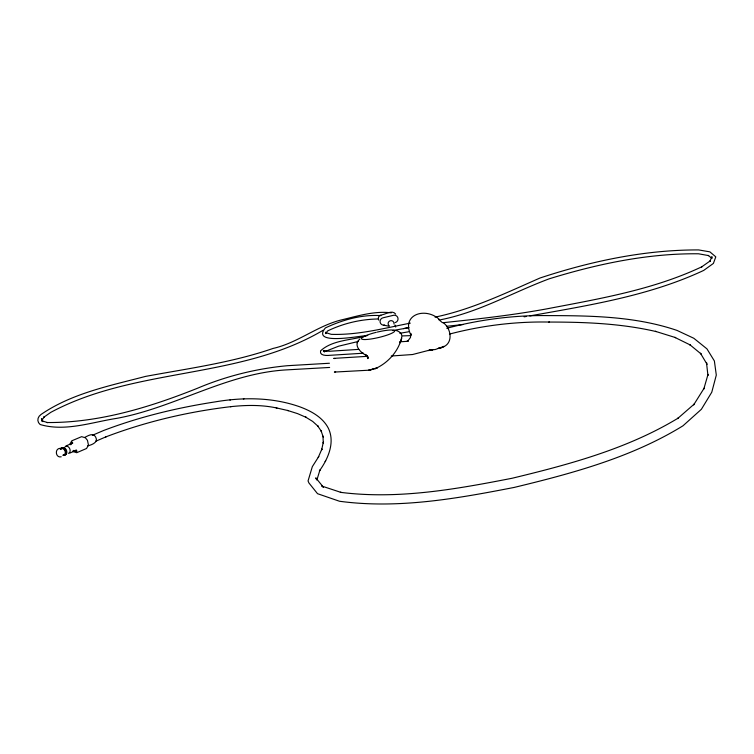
<?xml version="1.0" encoding="UTF-8"?>
<svg xmlns="http://www.w3.org/2000/svg" width="754" height="754" viewBox="0 0 754 754"><rect width="100%" height="100%" fill="white"/><g stroke="black" fill="none" stroke-linecap="round" stroke-linejoin="round"><path stroke-width="1.13" d="M335.624 371.779L334.38 372.071L368.744 370.214L377.339 367.801L374.663 368.904C387.961 363.287 399.234 350.676 401.891 336.369C402.052 333.174 398.762 331.204 396.057 330.45M69.896 444.229L71.781 440.817L81.63 436.66L85.428 437.82L87.464 440.345L88.454 445.096L86.55 448.489L76.729 452.702L72.931 451.514M70.81 444.794L71.724 442.711M703.755 389.205L708.025 374.37L707.931 375.417L706.47 362.457L706.658 363.456M316.944 479.77L319.95 469.996L319.404 470.892C328.084 458.903 335.464 442.221 328.113 427.772C322.354 417.122 311.138 411.062 300.186 406.962C272.882 397.188 243.306 397.075 214.975 401.92C177.03 407.782 139.462 416.83 103.552 430.525L92.384 435.284M400.11 342.844L401.759 338.197M359.922 338.998C352.42 344.927 361.1 353.428 367.283 355.831L365.256 354.427L368.301 358.056L367.217 355.945L367.707 358.593L367.99 356.868L367.547 357.764M709.825 261.591L711.908 256.652L712.002 258.151M357.302 342.721L357.603 342.118M357.839 341.628L358.131 341.044M71.074 443.682L72.29 442.127M325.153 461.608L325.69 460.741M704.132 388.197L693.661 404.889L694.293 404.021L677.573 418.593L678.374 417.989C627.582 448.828 569.477 464.407 512.192 478.234C455.802 489.252 397.895 499.676 340.346 492.315L341.336 492.513L321.76 486.047L323.494 487.31L315.766 477.819L316.595 479.808M41.574 420.666L44.477 416.604L43.751 417.282L50.763 412.363C135.739 366.878 239.8 379.667 323.136 330.243M710.051 261.138L710.4 260.761L701.578 266.963L701.974 266.718C653.171 289.809 599.317 298.801 546.678 308.886C512.249 315.21 477.461 319.083 442.673 322.74M72.205 443.559L72.78 443.041L66.079 445.906M325.568 351.307L338.621 346.19L358.235 341.468M95.57 441.326L106.06 436.792L105.513 437.009C145.842 421.627 188.217 411.675 231.054 406.632L230.554 406.679C245.993 405.03 261.685 404.691 276.944 408.037L276.143 407.848L288.358 410.638L287.519 410.44L297.594 413.635L306.284 417.433L305.493 417L312.674 421.42L318.292 426.491L317.613 425.822L321.553 431.542L321.063 430.704L323.24 437.084M69.868 453.06L76.55 450.166L75.08 450.449M87.728 445.868C91.715 444.869 98.774 442.372 95.664 437.056C93.373 432.117 87.775 435.953 84.561 437.48M77.04 451.09L76.163 451.429M61.225 456.792C54.995 458.357 54.297 446.632 61.8 448.564M440.459 319.781C479.026 312.222 512.909 292.326 549.242 278.801C597.507 263.928 647.846 253.25 698.524 253.787L708.656 255.606L708.204 255.399L711.795 258.207M435.049 317.132C472.023 309.442 505.84 292.967 540.09 277.981C591.136 261.148 644.755 249.753 698.647 249.923L709.863 251.855L715.8 256.85L713.397 263.429L703.699 270.413C649.09 295.983 588.742 305.323 529.845 315.898M449.422 334.097C482.042 325.53 515.736 321.374 549.487 322.062L548.846 322.062C584.812 322.015 621.06 323.438 656.225 331.581L655.405 331.326L675.688 337.641L674.821 337.377L690.476 345.078L689.674 344.559L701.088 353.956L700.428 353.211L707.111 364.38M446.773 328.263C480.044 319.498 514.388 315.04 548.827 315.606L549.468 315.606C592.276 315.662 636.14 316.492 677.073 330.441L693.812 338.273L706.95 348.866L714.377 360.959L716.3 375.087L711.776 392.212L701.39 409.281L682.992 425.793C631.532 457.471 572.437 473.361 514.209 487.423C456.886 498.592 397.961 509.139 339.498 501.25L317.528 493.691L308.886 482.918L308.056 480.929L312.335 466.641L318.772 456.538L318.235 457.414L321.939 448.96L321.656 449.931L323.306 442.183L323.296 443.192L322.985 436.132M410.299 323.136C384.257 328.226 357.999 335.238 331.27 334.342L325.558 332.571L326.237 333.268L325.69 332.184L325.841 333.607L327.49 330.987C343.221 323.381 360.987 319.149 378.489 318.98M407.848 341.213L406.774 341.458L408.31 340.704L407.678 341.185L410.496 337.481L410.789 333.485L411.118 334.729M367.735 335.417C352.542 340.346 332.778 339.517 320.544 350.883C319.196 355.794 326.887 355.7 329.837 355.313L363.588 353.202M403.513 328.631L408.951 327.481M392.589 330.563L408.103 327.83M399.865 333.287L408.64 331.779M524.105 316.812L526.396 316.454M364.531 335.888C360.44 335.737 310.431 345.803 325.398 327.915C342.457 319.856 362.005 314.343 381.006 315.634M446.472 326.312L462.994 324.55M410.949 335.624L402.693 335.898M229.923 400.044L230.422 399.997M243.353 398.941L243.976 398.894M399.479 341.845L407.245 341.326M358.744 349.375L329.677 351.26L323.296 350.733L324.682 351.204L324.484 351.666L324.05 350.978L324.286 351.977M367.424 356.331L333.72 358.386L334.993 358.565M391.269 356.011L412.589 354.521L429.837 350.063L435.341 349.507L443.965 346.34L442.381 347.292C453.71 343.466 451.288 328.433 443.107 322.524M329.423 363.249L287.66 365.69C256.746 368.489 226.134 376.114 197.548 388.225C149.848 407.301 98.783 422.975 47.012 422.532L47.53 422.579L41.734 420.76L42.987 421.674L41.593 418.668L41.866 419.667M329.639 367.452L287.887 369.809C227.557 372.712 175.644 407.367 117.172 418.281C92.139 422.089 65.296 431.967 40.151 424.53C36.597 421.656 37.361 416.99 41.018 414.483C71.828 393.315 109.83 385.746 145.484 376.416C188.302 368.48 231.751 362.721 273.108 348.423C297.359 342.966 316.661 326.322 340.497 320.139C357.028 316.256 374.182 310.62 391.335 312.844M76.314 451.363L73.195 450.496M383.701 325.181L389.045 326.209M75.334 451.373L73.336 450.43M439.271 319.347C425.331 306.718 400.939 314.484 410.836 334.974M395.671 314.107C391.957 309.206 384.898 315.049 380.289 315.115C378.546 316.049 377.811 318.395 378.762 320.139M394.973 325.031L395.718 327.057M384.672 325.078A3.779 3.732 -29 0 1 380.157 322.335A3.779 3.732 -29 0 1 382.966 317.811L393.428 315.313A3.779 3.723 -31.2 0 1 397.942 318.056A3.779 3.723 -31.2 0 1 395.134 322.571M393.974 324.003A2.959 2.912 -30.2 0 0 393.993 323.24L393.824 322.505A2.959 2.912 -30.2 0 0 389.347 321.213A2.959 2.912 -30.2 0 0 389.205 325.86M65.014 446.952A3.742 2.648 66.2 0 1 66.182 446.227M66.899 446.208A3.742 2.648 66.2 0 1 70.047 449.733A3.742 2.648 66.2 0 1 68.388 453.324M61.715 448.366A3.751 2.648 66.2 0 1 66.248 449.78A3.751 2.648 66.2 0 1 65.098 454.747M64.41 455.048A3.751 2.648 66.2 0 1 63.685 455.058M60.659 449.327A3.751 2.648 66.2 0 1 65.032 449.271A3.751 2.648 66.2 0 1 65.051 454.794M60.263 449.224A4.072 2.875 66.2 0 1 64.043 448.253A4.072 2.875 66.2 0 1 66.154 453.333A4.072 2.875 66.2 0 1 62.742 455.18M60.848 448.734A3.751 2.648 66.2 0 1 65.598 450.6A3.751 2.648 66.2 0 1 63.515 455.133M60.772 449.214A3.318 2.337 66.1 0 1 64.778 450.468A3.318 2.337 66.1 0 1 63.76 454.851M438.696 319.639A16.635 9.02 31.7 0 1 441.985 322.363M377.302 332.08A17.106 2.799 -13.3 0 1 392.975 332.627A17.106 2.799 -13.3 0 1 364.38 339.545A17.106 2.799 -13.3 0 1 376.227 332.335M429.921 349.931L428.461 350.591L432.919 349.696L429.921 349.931M373.126 369.206L368.744 370.214L373.126 369.206M441.222 347.82L438.121 348.461L441.222 347.82"/></g></svg>
